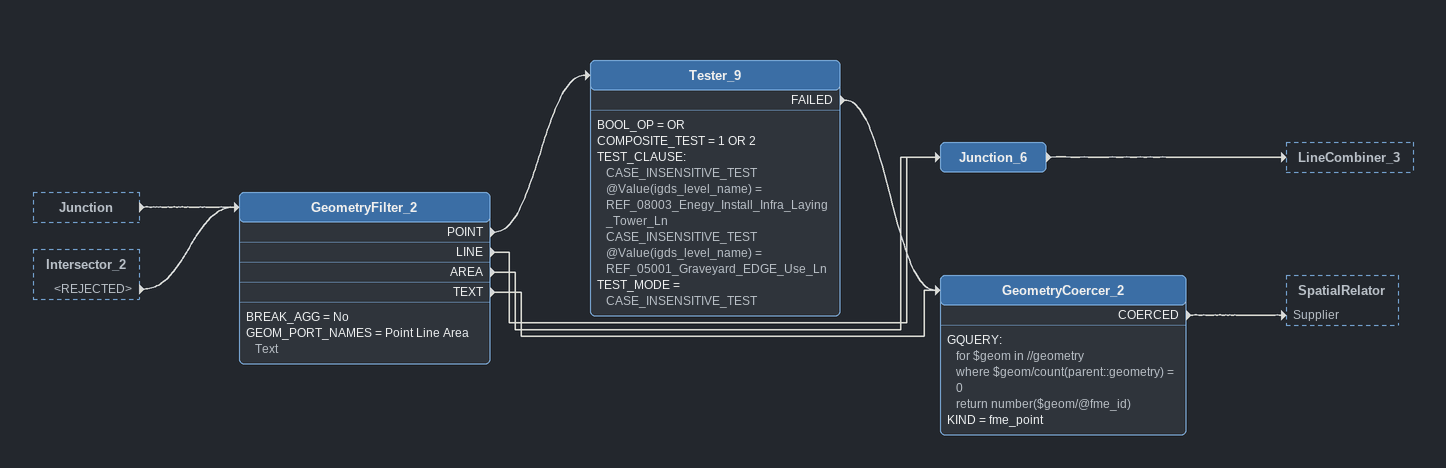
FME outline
Junction [outside]
    -> GeometryFilter_2
Intersector_2 [outside]
    <REJECTED> -> GeometryFilter_2
GeometryFilter_2
    BREAK_AGG = No
    GEOM_PORT_NAMES = Point Line Area Text
    POINT -> Tester_9
    LINE -> Junction_6
    AREA -> Junction_6
    TEXT -> GeometryCoercer_2
Tester_9
    BOOL_OP = OR
    COMPOSITE_TEST = 1 OR 2
    TEST_CLAUSE:
      CASE_INSENSITIVE_TEST @Value(igds_level_name) = REF_08003_Enegy_Install_Infra_Laying_Tower_Ln
      CASE_INSENSITIVE_TEST @Value(igds_level_name) = REF_05001_Graveyard_EDGE_Use_Ln
    TEST_MODE = CASE_INSENSITIVE_TEST
    FAILED -> GeometryCoercer_2
GeometryCoercer_2
    GQUERY:
      for $geom in //geometry
      where $geom/count(parent::geometry) = 0
      return number($geom/@fme_id)
    KIND = fme_point
    COERCED -> SpatialRelator [Supplier]
Junction_6
    -> LineCombiner_3
